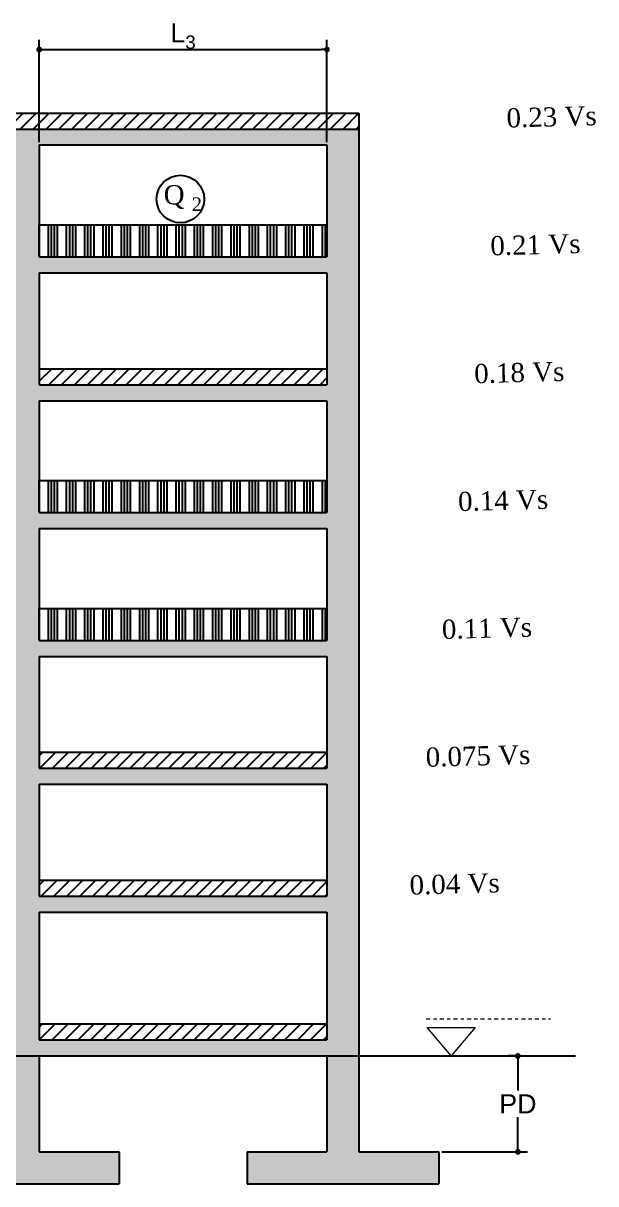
# Model space of a CAD drawing. Header units: metres. Extents: x 1491 to 3802, y 1670 to 4183.
# Drawn here: x 1906.88 to 1924.79, y 1933.6 to 1969.91 of the extents above; entities that cross this region are included whole.
import ezdxf

# ---------------------------------------------------------------- set-up
doc = ezdxf.new("R2010")
doc.units = ezdxf.units.M
doc.linetypes.add('CENTER', pattern=[2, 1.25, -0.25, 0.25, -0.25])
doc.layers.add('42_HS_SECCIONES_SOLIDO', color=7, linetype='Continuous', true_color=0xdee2e1)
doc.layers.add('50_HS_Granular', color=8, linetype='Continuous')
doc.styles.add('Annota_RDC_sec', font='Times New Roman.ttf', dxfattribs={"height": 2})
doc.styles.add('Annotative', font='Arial.ttf')
doc.dimstyles.new('Annotative_RDC', dxfattribs={"dimscale": 0.15, "dimtxt": 2, "dimasz": 0.6, "dimexe": 1, "dimexo": 0.3, "dimgap": 0.4, "dimtad": 1, "dimtih": 1, "dimtoh": 1, "dimdec": 1, "dimzin": 1, "dimdsep": 46, "dimtxsty": 'Annotative', "dimblk": 'DOT', "dimblk1": 'DOT', "dimblk2": 'DOT', "dimcen": 0.01, "dimclrd": 191, "dimclre": 191, "dimclrt": 7, "dimadec": 0, "dimazin": 0, "dimtfac": 1, "dimtdec": 1, "dimtmove": 2, "dimatfit": 3, "dimldrblk": 'DOT', "dimfxl": 1, "dimtolj": 1, "dimtzin": 0, "dimarcsym": 0})
pattern_1 = [(45, (0, 0), (-0.202055763, 0.202055763), [])]
pattern_2 = [(90, (0, 0), (-0.5715, 1e-16), []), (90, (0.09525, 0.09525), (-0.5715, 1e-16), []), (90, (0.1905, 0.1905), (-0.5715, 1e-16), []), (90, (0.28575, 0.28575), (-0.5715, 1e-16), [])]

# ---------------------------------------------------------------- blocks, each defined once
blk = doc.blocks.new('_DOT')
at = {"color": 0, "linetype": 'Continuous'}
blk.add_line((-0.5, 0), (-1, 0), dxfattribs=at)
at = {"color": 0, "linetype": 'Continuous', "const_width": 0.5}
blk.add_lwpolyline([(-0.25, 0, 1), (0.25, 0, 1)], format="xyb", close=True, dxfattribs=at)
blk = doc.blocks.new('*D104')
at = {"color": 191, "lineweight": -2, "transparency": 16777216}
for p, q in [((1922.264, 1937.596), (1922.054, 1937.596)), ((1922.354, 1937.416), (1922.354, 1936.516)), ((1922.354, 1934.776), (1922.354, 1935.676)), ((1919.971, 1934.596), (1922.654, 1934.596))]:
    blk.add_line(p, q, dxfattribs=at)
at = {"layer": 'Defpoints', "color": 0, "transparency": 16777216}
for p in [(1922.354, 1937.596), (1919.881, 1934.596), (1922.354, 1934.596)]:
    blk.add_point(p, dxfattribs=at)
at = {"color": 191, "lineweight": -2, "transparency": 16777216, "xscale": 0.18, "yscale": 0.18, "zscale": 0.18}
for p, rotation in [((1922.354, 1937.596), 90), ((1922.354, 1934.596), 270)]:
    blk.add_blockref('_DOT', p, dxfattribs=dict(at, rotation=rotation))
at = {"color": 7, "transparency": 16777216, "insert": (1922.354, 1936.096), "char_height": 0.6, "attachment_point": 5, "style": 'Annotative'}
blk.add_mtext('\\A1;PD', dxfattribs=at)
blk = doc.blocks.new('*D109')
at = {"color": 191, "lineweight": -2, "transparency": 16777216}
for p, q in [((1907.381, 1966.186), (1907.381, 1969.384)), ((1916.381, 1966.186), (1916.381, 1969.384)), ((1907.561, 1969.084), (1916.201, 1969.084))]:
    blk.add_line(p, q, dxfattribs=at)
at = {"layer": 'Defpoints', "color": 0, "transparency": 16777216}
for p in [(1916.381, 1969.084), (1907.381, 1966.096), (1916.381, 1966.096)]:
    blk.add_point(p, dxfattribs=at)
at = {"color": 191, "lineweight": -2, "transparency": 16777216, "xscale": 0.18, "yscale": 0.18, "zscale": 0.18, "rotation": 180}
blk.add_blockref('_DOT', (1907.381, 1969.084), dxfattribs=at)
at = {"color": 191, "lineweight": -2, "transparency": 16777216, "xscale": 0.18, "yscale": 0.18, "zscale": 0.18}
blk.add_blockref('_DOT', (1916.381, 1969.084), dxfattribs=at)
at = {"color": 7, "transparency": 16777216, "insert": (1911.881, 1969.504), "char_height": 0.6, "attachment_point": 5, "style": 'Annotative'}
blk.add_mtext('\\A1;L{\\H0.7x;\\S^ 3;}', dxfattribs=at)
blk = doc.blocks.new('*D138')
at = {"color": 191, "lineweight": -2, "transparency": 16777216}
for p, q in [((1922.264, 1937.596), (1922.054, 1937.596)), ((1922.354, 1937.416), (1922.354, 1936.516)), ((1922.354, 1934.776), (1922.354, 1935.676)), ((1919.971, 1934.596), (1922.654, 1934.596))]:
    blk.add_line(p, q, dxfattribs=at)
at = {"layer": 'Defpoints', "color": 0, "transparency": 16777216}
for p in [(1922.354, 1937.596), (1919.881, 1934.596), (1922.354, 1934.596)]:
    blk.add_point(p, dxfattribs=at)
at = {"color": 191, "lineweight": -2, "transparency": 16777216, "xscale": 0.18, "yscale": 0.18, "zscale": 0.18}
for p, rotation in [((1922.354, 1937.596), 90), ((1922.354, 1934.596), 270)]:
    blk.add_blockref('_DOT', p, dxfattribs=dict(at, rotation=rotation))
at = {"color": 7, "transparency": 16777216, "insert": (1922.354, 1936.096), "char_height": 0.6, "attachment_point": 5, "style": 'Annotative'}
blk.add_mtext('\\A1;PD', dxfattribs=at)
blk = doc.blocks.new('*D141')
at = {"color": 191, "lineweight": -2, "transparency": 16777216}
for p, q in [((1907.381, 1966.186), (1907.381, 1969.384)), ((1916.381, 1966.186), (1916.381, 1969.384)), ((1907.561, 1969.084), (1916.201, 1969.084))]:
    blk.add_line(p, q, dxfattribs=at)
at = {"layer": 'Defpoints', "color": 0, "transparency": 16777216}
for p in [(1916.381, 1969.084), (1907.381, 1966.096), (1916.381, 1966.096)]:
    blk.add_point(p, dxfattribs=at)
at = {"color": 191, "lineweight": -2, "transparency": 16777216, "xscale": 0.18, "yscale": 0.18, "zscale": 0.18, "rotation": 180}
blk.add_blockref('_DOT', (1907.381, 1969.084), dxfattribs=at)
at = {"color": 191, "lineweight": -2, "transparency": 16777216, "xscale": 0.18, "yscale": 0.18, "zscale": 0.18}
blk.add_blockref('_DOT', (1916.381, 1969.084), dxfattribs=at)
at = {"color": 7, "transparency": 16777216, "insert": (1911.881, 1969.504), "char_height": 0.6, "attachment_point": 5, "style": 'Annotative'}
blk.add_mtext('\\A1;L{\\H0.7x;\\S^ 3;}', dxfattribs=at)

msp = doc.modelspace()

# ---------------------------------------------------------------- hatches: boundary and pattern name
h = msp.add_hatch()
h.set_pattern_fill('ANSI31', color=256, scale=0.3)
h.set_pattern_definition(pattern_1)
h.paths.add_polyline_path([(1886.381, 1967.096), (1886.381, 1966.596), (1917.381, 1966.596), (1917.381, 1967.096)])
h = msp.add_hatch()
h.set_pattern_fill('ANSI34', color=256, scale=0.1, angle=45)
h.set_pattern_definition(pattern_2)
h.paths.add_polyline_path([(1907.381, 1963.596), (1907.381, 1962.596), (1916.381, 1962.596), (1916.381, 1963.596)])
h = msp.add_hatch()
h.set_pattern_fill('ANSI31', color=256, scale=0.3)
h.set_pattern_definition(pattern_1)
h.paths.add_polyline_path([(1896.381, 1963.096), (1887.381, 1963.096), (1887.381, 1962.596), (1896.381, 1962.596)])
h.paths.add_polyline_path([(1906.381, 1963.096), (1897.381, 1963.096), (1897.381, 1962.596), (1906.381, 1962.596)])
h.paths.add_polyline_path([(1916.381, 1959.096), (1907.381, 1959.096), (1907.381, 1958.596), (1916.381, 1958.596)])
h.paths.add_polyline_path([(1906.381, 1955.096), (1897.381, 1955.096), (1897.381, 1954.596), (1906.381, 1954.596)])
h.paths.add_polyline_path([(1906.381, 1951.096), (1897.381, 1951.096), (1897.381, 1950.596), (1906.381, 1950.596)])
h.paths.add_polyline_path([(1916.381, 1947.096), (1907.381, 1947.096), (1907.381, 1946.596), (1916.381, 1946.596)])
h.paths.add_polyline_path([(1896.381, 1947.096), (1887.381, 1947.096), (1887.381, 1946.596), (1896.381, 1946.596)])
h.paths.add_polyline_path([(1916.381, 1943.096), (1907.381, 1943.096), (1907.381, 1942.596), (1916.381, 1942.596)])
h = msp.add_hatch()
h.set_pattern_fill('ANSI31', color=256, scale=0.3)
h.set_pattern_definition(pattern_1)
h.paths.add_polyline_path([(1887.381, 1938.596), (1887.381, 1938.096), (1896.381, 1938.096), (1896.381, 1938.596)])
h.paths.add_polyline_path([(1906.381, 1938.096), (1906.381, 1938.596), (1897.381, 1938.596), (1897.381, 1938.096)])
h.paths.add_polyline_path([(1916.381, 1938.096), (1916.381, 1938.596), (1907.381, 1938.596), (1907.381, 1938.096)])
at = {"layer": '42_HS_SECCIONES_SOLIDO'}
h = msp.add_hatch(color=256, dxfattribs=at)
h.dxf.hatch_style = 1
h.paths.add_polyline_path([(1917.381, 1966.596), (1886.381, 1966.596), (1886.381, 1937.596), (1917.381, 1937.596)])
h.paths.add_polyline_path([(1896.381, 1938.096), (1887.381, 1938.096), (1887.381, 1942.096), (1896.381, 1942.096)], flags=16)
h.paths.add_polyline_path([(1897.381, 1942.096), (1906.381, 1942.096), (1906.381, 1938.096), (1897.381, 1938.096)], flags=16)
h.paths.add_polyline_path([(1896.381, 1942.596), (1887.381, 1942.596), (1887.381, 1946.096), (1896.381, 1946.096)], flags=16)
h.paths.add_polyline_path([(1897.381, 1942.596), (1897.381, 1946.096), (1906.381, 1946.096), (1906.381, 1942.596)], flags=16)
h.paths.add_polyline_path([(1896.381, 1946.596), (1887.381, 1946.596), (1887.381, 1950.096), (1896.381, 1950.096)], flags=16)
h.paths.add_polyline_path([(1897.381, 1946.596), (1897.381, 1950.096), (1906.381, 1950.096), (1906.381, 1946.596)], flags=16)
h.paths.add_polyline_path([(1896.381, 1950.596), (1887.381, 1950.596), (1887.381, 1954.096), (1896.381, 1954.096)], flags=16)
h.paths.add_polyline_path([(1897.381, 1950.596), (1897.381, 1954.096), (1906.381, 1954.096), (1906.381, 1950.596)], flags=16)
h.paths.add_polyline_path([(1907.381, 1942.096), (1916.381, 1942.096), (1916.381, 1938.096), (1907.381, 1938.096)], flags=16)
h.paths.add_polyline_path([(1907.381, 1942.596), (1907.381, 1946.096), (1916.381, 1946.096), (1916.381, 1942.596)], flags=16)
h.paths.add_polyline_path([(1907.381, 1946.596), (1907.381, 1950.096), (1916.381, 1950.096), (1916.381, 1946.596)], flags=16)
h.paths.add_polyline_path([(1896.381, 1954.596), (1887.381, 1954.596), (1887.381, 1958.096), (1896.381, 1958.096)], flags=16)
h.paths.add_polyline_path([(1897.381, 1954.596), (1897.381, 1958.096), (1906.381, 1958.096), (1906.381, 1954.596)], flags=16)
h.paths.add_polyline_path([(1907.381, 1950.596), (1907.381, 1954.096), (1916.381, 1954.096), (1916.381, 1950.596)], flags=16)
h.paths.add_polyline_path([(1907.381, 1954.596), (1907.381, 1958.096), (1916.381, 1958.096), (1916.381, 1954.596)], flags=16)
h.paths.add_polyline_path([(1896.381, 1958.596), (1887.381, 1958.596), (1887.381, 1962.096), (1896.381, 1962.096)], flags=16)
h.paths.add_polyline_path([(1897.381, 1958.596), (1897.381, 1962.096), (1906.381, 1962.096), (1906.381, 1958.596)], flags=16)
h.paths.add_polyline_path([(1907.381, 1958.596), (1907.381, 1962.096), (1916.381, 1962.096), (1916.381, 1958.596)], flags=16)
h.paths.add_polyline_path([(1896.381, 1962.596), (1887.381, 1962.596), (1887.381, 1966.096), (1896.381, 1966.096)], flags=16)
h.paths.add_polyline_path([(1897.381, 1962.596), (1897.381, 1966.096), (1906.381, 1966.096), (1906.381, 1962.596)], flags=16)
h.paths.add_polyline_path([(1891.161, 1964.057, -1), (1892.65, 1964.057, -1)], flags=0)
h.paths.add_polyline_path([(1907.381, 1962.596), (1907.381, 1966.096), (1916.381, 1966.096), (1916.381, 1962.596)], flags=16)
h.paths.add_polyline_path([(1911.052, 1964.404, -1), (1912.541, 1964.404, -1)], flags=0)
h.paths.add_polyline_path([(1911.098, 1963.768), (1912.56, 1963.768), (1912.56, 1965.18), (1911.098, 1965.18)], flags=8)
h.paths.add_polyline_path([(1891.206, 1963.421), (1892.614, 1963.421), (1892.614, 1964.833), (1891.206, 1964.833)], flags=8)
h.paths.add_polyline_path([(1911.098, 1963.768), (1912.56, 1963.768), (1912.56, 1965.18), (1911.098, 1965.18)], flags=8)
h.paths.add_polyline_path([(1891.206, 1963.421), (1892.614, 1963.421), (1892.614, 1964.833), (1891.206, 1964.833)], flags=8)
h = msp.add_hatch(color=256, dxfattribs=at)
h.dxf.hatch_style = 1
h.paths.add_polyline_path([(1889.881, 1933.596), (1889.881, 1934.596), (1887.381, 1934.596), (1887.381, 1937.596), (1886.381, 1937.596), (1886.381, 1934.596), (1883.881, 1934.596), (1883.881, 1933.596)])
h.paths.add_polyline_path([(1899.881, 1933.596), (1899.881, 1934.596), (1897.381, 1934.596), (1897.381, 1937.596), (1896.381, 1937.596), (1896.381, 1934.596), (1893.881, 1934.596), (1893.881, 1933.596)])
h.paths.add_polyline_path([(1907.381, 1934.596), (1907.381, 1937.596), (1906.381, 1937.596), (1906.381, 1934.596), (1903.881, 1934.596), (1903.881, 1933.596), (1909.881, 1933.596), (1909.881, 1934.596)])
h.paths.add_polyline_path([(1919.881, 1933.596), (1919.881, 1934.596), (1917.381, 1934.596), (1917.381, 1937.596), (1916.381, 1937.596), (1916.381, 1934.596), (1913.881, 1934.596), (1913.881, 1933.596)])
at = {"layer": '50_HS_Granular'}
h = msp.add_hatch(dxfattribs=at)
h.set_pattern_fill('ANSI31', color=256, scale=0.3)
h.set_pattern_definition(pattern_1)
h.paths.add_polyline_path([(1886.381, 1967.096), (1886.381, 1966.596), (1917.381, 1966.596), (1917.381, 1967.096)])
h = msp.add_hatch(dxfattribs=at)
h.set_pattern_fill('ANSI34', color=256, scale=0.1, angle=45)
h.set_pattern_definition(pattern_2)
h.paths.add_polyline_path([(1907.381, 1963.596), (1907.381, 1962.596), (1916.381, 1962.596), (1916.381, 1963.596)])
h = msp.add_hatch(dxfattribs=at)
h.set_pattern_fill('ANSI31', color=256, scale=0.3)
h.set_pattern_definition(pattern_1)
h.paths.add_polyline_path([(1896.381, 1963.096), (1887.381, 1963.096), (1887.381, 1962.596), (1896.381, 1962.596)])
h.paths.add_polyline_path([(1906.381, 1963.096), (1897.381, 1963.096), (1897.381, 1962.596), (1906.381, 1962.596)])
h.paths.add_polyline_path([(1916.381, 1959.096), (1907.381, 1959.096), (1907.381, 1958.596), (1916.381, 1958.596)])
h.paths.add_polyline_path([(1906.381, 1955.096), (1897.381, 1955.096), (1897.381, 1954.596), (1906.381, 1954.596)])
h.paths.add_polyline_path([(1906.381, 1951.096), (1897.381, 1951.096), (1897.381, 1950.596), (1906.381, 1950.596)])
h.paths.add_polyline_path([(1916.381, 1947.096), (1907.381, 1947.096), (1907.381, 1946.596), (1916.381, 1946.596)])
h.paths.add_polyline_path([(1896.381, 1947.096), (1887.381, 1947.096), (1887.381, 1946.596), (1896.381, 1946.596)])
h.paths.add_polyline_path([(1916.381, 1943.096), (1907.381, 1943.096), (1907.381, 1942.596), (1916.381, 1942.596)])
h = msp.add_hatch(dxfattribs=at)
h.set_pattern_fill('ANSI34', color=256, scale=0.1, angle=45)
h.set_pattern_definition(pattern_2)
h.paths.add_polyline_path([(1887.381, 1959.596), (1887.381, 1958.596), (1896.381, 1958.596), (1896.381, 1959.596)])
h.paths.add_polyline_path([(1906.381, 1958.596), (1906.381, 1959.596), (1897.381, 1959.596), (1897.381, 1958.596)])
h.paths.add_polyline_path([(1896.381, 1954.596), (1896.381, 1955.596), (1887.381, 1955.596), (1887.381, 1954.596)])
h.paths.add_polyline_path([(1916.381, 1954.596), (1916.381, 1955.596), (1907.381, 1955.596), (1907.381, 1954.596)])
h.paths.add_polyline_path([(1916.381, 1950.596), (1916.381, 1951.596), (1907.381, 1951.596), (1907.381, 1950.596)])
h.paths.add_polyline_path([(1896.381, 1950.596), (1896.381, 1951.596), (1887.381, 1951.596), (1887.381, 1950.596)])
h.paths.add_polyline_path([(1897.381, 1947.596), (1897.381, 1946.596), (1906.381, 1946.596), (1906.381, 1947.596)])
h.paths.add_polyline_path([(1906.381, 1942.596), (1906.381, 1943.596), (1897.381, 1943.596), (1897.381, 1942.596)])
h.paths.add_polyline_path([(1887.381, 1943.596), (1887.381, 1942.596), (1896.381, 1942.596), (1896.381, 1943.596)])
h = msp.add_hatch(dxfattribs=at)
h.set_pattern_fill('ANSI31', color=256, scale=0.3)
h.set_pattern_definition(pattern_1)
h.paths.add_polyline_path([(1887.381, 1938.596), (1887.381, 1938.096), (1896.381, 1938.096), (1896.381, 1938.596)])
h.paths.add_polyline_path([(1906.381, 1938.096), (1906.381, 1938.596), (1897.381, 1938.596), (1897.381, 1938.096)])
h.paths.add_polyline_path([(1916.381, 1938.096), (1916.381, 1938.596), (1907.381, 1938.596), (1907.381, 1938.096)])

# ---------------------------------------------------------------- linework, layer by layer
for p, q in [((1886.381, 1967.096), (1917.381, 1967.096)), ((1917.381, 1967.096), (1917.381, 1934.596)), ((1917.381, 1967.096), (1917.381, 1934.596)), ((1886.381, 1966.596), (1917.381, 1966.596)), ((1886.381, 1966.596), (1917.381, 1966.596)), ((1907.381, 1966.096), (1907.381, 1962.596)), ((1907.381, 1966.096), (1916.381, 1966.096)), ((1907.381, 1966.096), (1907.381, 1962.596)), ((1907.381, 1966.096), (1916.381, 1966.096)), ((1916.381, 1966.096), (1916.381, 1962.596)), ((1916.381, 1966.096), (1916.381, 1962.596)), ((1907.381, 1963.596), (1916.381, 1963.596)), ((1907.381, 1962.596), (1916.381, 1962.596)), ((1907.381, 1962.596), (1916.381, 1962.596)), ((1907.381, 1962.096), (1916.381, 1962.096)), ((1907.381, 1962.096), (1907.381, 1958.596)), ((1907.381, 1962.096), (1907.381, 1958.596)), ((1907.381, 1962.096), (1916.381, 1962.096)), ((1916.381, 1962.096), (1916.381, 1958.596)), ((1916.381, 1962.096), (1916.381, 1958.596)), ((1907.381, 1959.096), (1916.381, 1959.096)), ((1907.381, 1958.596), (1916.381, 1958.596)), ((1907.381, 1958.596), (1916.381, 1958.596)), ((1907.381, 1958.096), (1916.381, 1958.096)), ((1907.381, 1958.096), (1907.381, 1954.596)), ((1907.381, 1958.096), (1907.381, 1954.596)), ((1907.381, 1958.096), (1916.381, 1958.096)), ((1916.381, 1958.096), (1916.381, 1954.596)), ((1916.381, 1958.096), (1916.381, 1954.596)), ((1907.381, 1955.596), (1916.381, 1955.596)), ((1907.381, 1954.596), (1916.381, 1954.596)), ((1907.381, 1954.596), (1916.381, 1954.596)), ((1907.381, 1954.096), (1916.381, 1954.096)), ((1907.381, 1954.096), (1907.381, 1950.596)), ((1907.381, 1954.096), (1907.381, 1950.596)), ((1907.381, 1954.096), (1916.381, 1954.096)), ((1916.381, 1954.096), (1916.381, 1950.596)), ((1916.381, 1954.096), (1916.381, 1950.596)), ((1907.381, 1951.596), (1916.381, 1951.596)), ((1907.381, 1950.596), (1916.381, 1950.596)), ((1907.381, 1950.596), (1916.381, 1950.596)), ((1907.381, 1950.096), (1916.381, 1950.096)), ((1907.381, 1950.096), (1907.381, 1946.596)), ((1907.381, 1950.096), (1907.381, 1946.596)), ((1907.381, 1950.096), (1916.381, 1950.096)), ((1916.381, 1950.096), (1916.381, 1946.596)), ((1916.381, 1950.096), (1916.381, 1946.596)), ((1907.381, 1947.096), (1916.381, 1947.096)), ((1907.381, 1946.596), (1916.381, 1946.596)), ((1907.381, 1946.596), (1916.381, 1946.596)), ((1907.381, 1946.096), (1916.381, 1946.096)), ((1907.381, 1946.096), (1907.381, 1942.596)), ((1907.381, 1946.096), (1907.381, 1942.596)), ((1907.381, 1946.096), (1916.381, 1946.096)), ((1916.381, 1946.096), (1916.381, 1942.596)), ((1916.381, 1946.096), (1916.381, 1942.596)), ((1907.381, 1943.096), (1916.381, 1943.096)), ((1907.381, 1942.596), (1916.381, 1942.596)), ((1907.381, 1942.596), (1916.381, 1942.596)), ((1907.381, 1942.096), (1916.381, 1942.096)), ((1907.381, 1942.096), (1907.381, 1938.096)), ((1907.381, 1942.096), (1907.381, 1938.096)), ((1907.381, 1942.096), (1916.381, 1942.096)), ((1916.381, 1942.096), (1916.381, 1938.096)), ((1916.381, 1942.096), (1916.381, 1938.096)), ((1907.381, 1938.596), (1916.381, 1938.596)), ((1907.381, 1938.096), (1916.381, 1938.096)), ((1907.381, 1938.096), (1916.381, 1938.096)), ((1886.381, 1937.596), (1917.381, 1937.596)), ((1886.381, 1937.596), (1917.381, 1937.596)), ((1907.381, 1937.596), (1907.381, 1934.596)), ((1907.381, 1937.596), (1907.381, 1934.596)), ((1916.381, 1937.596), (1916.381, 1934.596)), ((1916.381, 1937.596), (1916.381, 1934.596)), ((1917.381, 1937.596), (1924.155, 1937.596)), ((1917.381, 1937.596), (1924.155, 1937.596)), ((1907.381, 1934.596), (1909.881, 1934.596)), ((1907.381, 1934.596), (1909.881, 1934.596)), ((1909.881, 1934.596), (1909.881, 1933.596)), ((1909.881, 1934.596), (1909.881, 1933.596)), ((1913.881, 1934.596), (1916.381, 1934.596)), ((1913.881, 1934.596), (1913.881, 1933.596)), ((1913.881, 1934.596), (1916.381, 1934.596)), ((1913.881, 1934.596), (1913.881, 1933.596)), ((1917.381, 1934.596), (1919.881, 1934.596)), ((1917.381, 1934.596), (1919.881, 1934.596)), ((1919.881, 1934.596), (1919.881, 1933.596)), ((1919.881, 1934.596), (1919.881, 1933.596)), ((1903.881, 1933.596), (1909.881, 1933.596)), ((1903.881, 1933.596), (1909.881, 1933.596)), ((1913.881, 1933.596), (1919.881, 1933.596)), ((1913.881, 1933.596), (1919.881, 1933.596))]:
    msp.add_line(p, q)
for points in [[(1922.763, 1966.346, 0, 0, 0), (1918.348, 1966.346, 0.5, 0, 0), (1917.381, 1966.346, 0, 0, 0)], [(1922.763, 1966.346, 0, 0, 0), (1918.348, 1966.346, 0.5, 0, 0), (1917.381, 1966.346, 0, 0, 0)], [(1922.258, 1962.346, 0, 0, 0), (1918.348, 1962.346, 0.5, 0, 0), (1917.381, 1962.346, 0, 0, 0)], [(1922.258, 1962.346, 0, 0, 0), (1918.348, 1962.346, 0.5, 0, 0), (1917.381, 1962.346, 0, 0, 0)], [(1921.752, 1958.346, 0, 0, 0), (1918.348, 1958.346, 0.5, 0, 0), (1917.381, 1958.346, 0, 0, 0)], [(1921.752, 1958.346, 0, 0, 0), (1918.348, 1958.346, 0.5, 0, 0), (1917.381, 1958.346, 0, 0, 0)], [(1921.247, 1954.346, 0, 0, 0), (1918.348, 1954.346, 0.5, 0, 0), (1917.381, 1954.346, 0, 0, 0)], [(1921.247, 1954.346, 0, 0, 0), (1918.348, 1954.346, 0.5, 0, 0), (1917.381, 1954.346, 0, 0, 0)], [(1920.741, 1950.346, 0, 0, 0), (1918.348, 1950.346, 0.5, 0, 0), (1917.381, 1950.346, 0, 0, 0)], [(1920.741, 1950.346, 0, 0, 0), (1918.348, 1950.346, 0.5, 0, 0), (1917.381, 1950.346, 0, 0, 0)], [(1920.236, 1946.346, 0, 0, 0), (1918.348, 1946.346, 0.5, 0, 0), (1917.381, 1946.346, 0, 0, 0)], [(1920.236, 1946.346, 0, 0, 0), (1918.348, 1946.346, 0.5, 0, 0), (1917.381, 1946.346, 0, 0, 0)], [(1919.731, 1942.346, 0, 0, 0), (1918.348, 1942.346, 0.5, 0, 0), (1917.381, 1942.346, 0, 0, 0)], [(1919.731, 1942.346, 0, 0, 0), (1918.348, 1942.346, 0.5, 0, 0), (1917.381, 1942.346, 0, 0, 0)]]:
    msp.add_lwpolyline(points, format="xyseb")
at = {"linetype": 'CENTER', "lineweight": 0, "ltscale": 0.1}
msp.add_lwpolyline([(1919.489, 1938.76), (1923.377, 1938.76)], dxfattribs=at)
msp.add_lwpolyline([(1919.489, 1938.76), (1923.377, 1938.76)], dxfattribs=at)
at = {"lineweight": 0, "flags": 128}
msp.add_lwpolyline([(1919.517, 1938.483), (1921.017, 1938.483), (1920.267, 1937.596)], close=True, dxfattribs=at)
msp.add_lwpolyline([(1919.517, 1938.483), (1921.017, 1938.483), (1920.267, 1937.596)], close=True, dxfattribs=at)
msp.add_circle((1911.797, 1964.404), 0.744)
msp.add_circle((1911.797, 1964.404), 0.744)
at = {"layer": '50_HS_Granular'}
for p, q in [((1886.381, 1967.096), (1917.381, 1967.096)), ((1907.381, 1963.596), (1916.381, 1963.596)), ((1907.381, 1959.096), (1916.381, 1959.096)), ((1907.381, 1955.596), (1916.381, 1955.596)), ((1907.381, 1951.596), (1916.381, 1951.596)), ((1907.381, 1947.096), (1916.381, 1947.096)), ((1907.381, 1943.096), (1916.381, 1943.096)), ((1907.381, 1938.596), (1916.381, 1938.596))]:
    msp.add_line(p, q, dxfattribs=at)

# ---------------------------------------------------------------- texts
at = {"style": 'Annota_RDC_sec'}
for s, p in [('0.23 Vs', (1922.006, 1966.641)), ('0.23 Vs', (1922.006, 1966.641)), ('0.21 Vs', (1921.5, 1962.641)), ('0.21 Vs', (1921.5, 1962.641)), ('0.18 Vs', (1920.995, 1958.641)), ('0.18 Vs', (1920.995, 1958.641)), ('0.14 Vs', (1920.49, 1954.641)), ('0.14 Vs', (1920.49, 1954.641)), ('0.11 Vs', (1919.984, 1950.641)), ('0.11 Vs', (1919.984, 1950.641)), ('0.075 Vs', (1919.479, 1946.641)), ('0.075 Vs', (1919.479, 1946.641)), ('0.04 Vs', (1918.973, 1942.641)), ('0.04 Vs', (1918.973, 1942.641))]:
    msp.add_text(s, height=0.6, rotation=1.5274, dxfattribs=at).set_placement(p)
at = {"insert": (1911.274, 1964.84), "char_height": 0.6, "width": 1.76696, "attachment_point": 1, "style": 'Annota_RDC_sec'}
msp.add_mtext('\\A1;Q {\\H0.7x;\\S^ 2;}', dxfattribs=at)
msp.add_mtext('\\A1;Q {\\H0.7x;\\S^ 2;}', dxfattribs=at)

# ---------------------------------------------------------------- dimensions: what is measured, and where the dimension line sits
for picture in ['*D109', '*D141']:
    dim = msp.add_linear_dim(base=(1916.381, 1969.084), p1=(1907.381, 1966.096), p2=(1916.381, 1966.096), text='L{\\H0.7x;\\S^ 3;}', dimstyle='Annotative_RDC')
    dim.commit()
    dim.dimension.update_dxf_attribs({"geometry": picture, "text_midpoint": (1911.881, 1969.504)})
for picture in ['*D104', '*D138']:
    dim = msp.add_linear_dim(base=(1922.354, 1934.596), p1=(1922.354, 1937.596), p2=(1919.881, 1934.596), angle=90, text='PD', dimstyle='Annotative_RDC')
    dim.commit()
    dim.dimension.update_dxf_attribs({"geometry": picture, "text_midpoint": (1922.354, 1936.096)})

doc.saveas('drawing.dxf')
